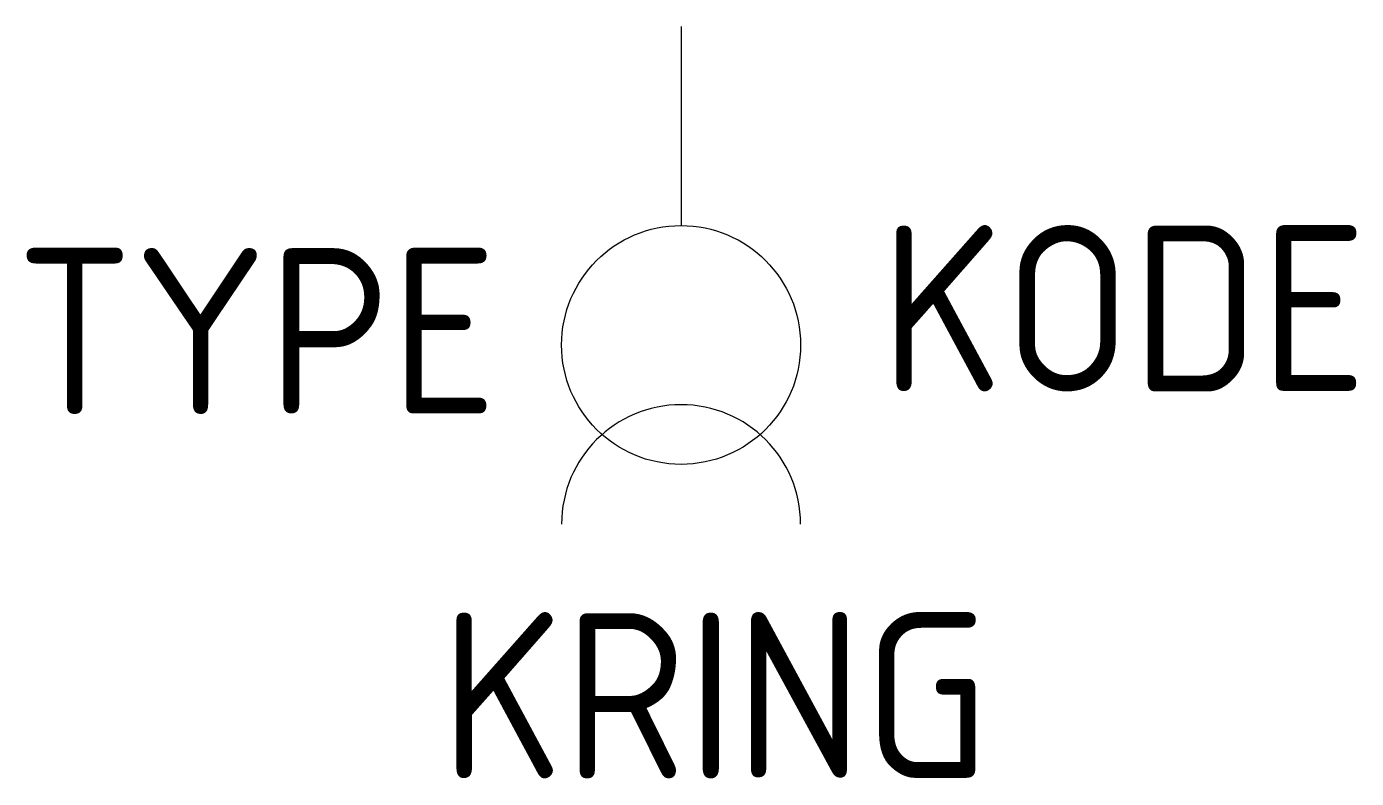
# Model space of a CAD drawing. Extents: x -9.9 to 10.2, y -11.3 to 0.
import ezdxf
from ezdxf.enums import TextEntityAlignment as Align

# ---------------------------------------------------------------- set-up
doc = ezdxf.new("R2010")
doc.units = 0
doc.layers.get('0').update_dxf_attribs({"linetype": 'CONTINUOUS'})
doc.styles.get("Standard").update_dxf_attribs({"font": 'iso8.shx'})

msp = doc.modelspace()

# ---------------------------------------------------------------- linework, layer by layer
msp.add_line((0, 0), (0, -3))
msp.add_circle((0, -4.8), 1.8)
msp.add_arc((0, -7.5), 1.8, 0, 180)

# ---------------------------------------------------------------- texts
msp.add_attdef('KODE', (3, -5.5), 'XXX', height=2.5)
msp.add_attdef('TYPE', text='XXX', height=2.5).set_placement((-2.77, -5.84), align=Align.RIGHT)
msp.add_attdef('KRING', text='XXX', height=2.5).set_placement((0.511, -10.08), align=Align.MIDDLE)

doc.saveas('drawing.dxf')
